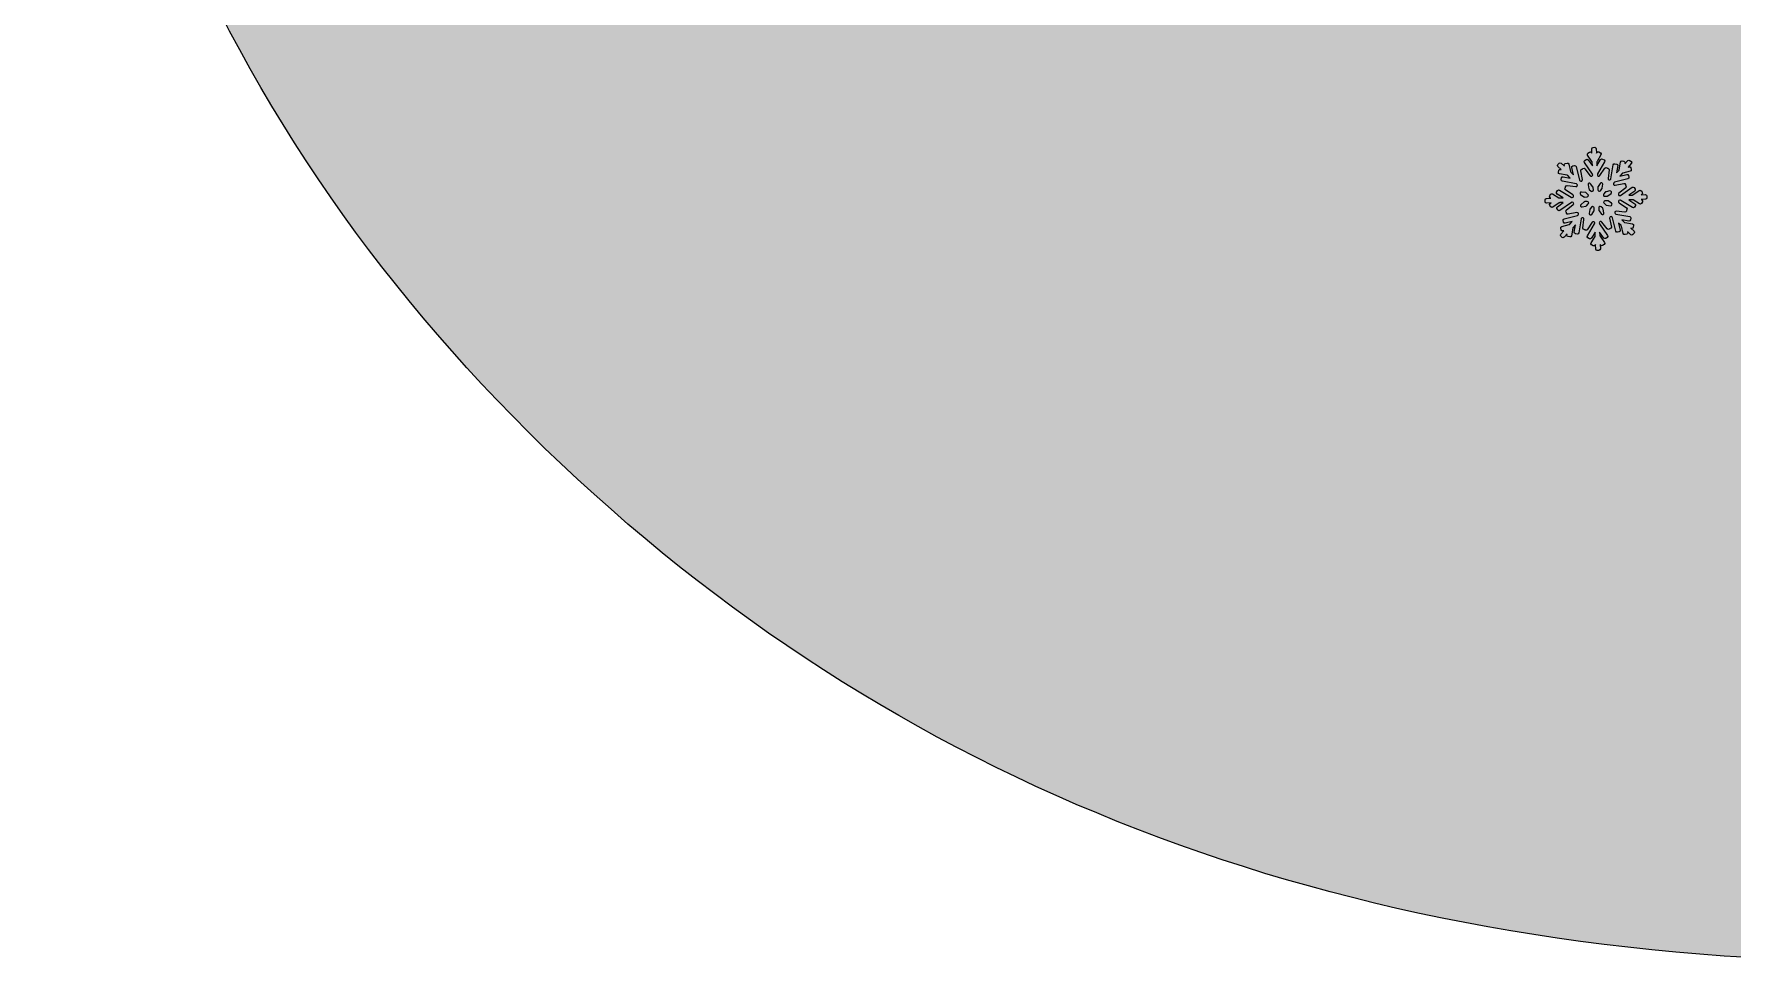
# Model space of a CAD drawing. Header units: millimetres. Extents: x 34 to 236, y -119 to -9.
# Drawn here: x 147.56 to 191.62, y -118.95 to -94.88 of the extents above; entities that cross this region are included whole.
import ezdxf

# ---------------------------------------------------------------- set-up
doc = ezdxf.new("R2010")
doc.units = ezdxf.units.MM
doc.header["$MEASUREMENT"] = 0
doc.layers.add('engraving', color=7, linetype='Continuous')
doc.layers.add('Layer 1', color=7, linetype='Continuous')

msp = doc.modelspace()

# ---------------------------------------------------------------- hatches: boundary and pattern name
at = {"layer": 'Layer 1'}
h = msp.add_hatch(color=2, dxfattribs=at)
h.dxf.hatch_style = 2
edge = h.paths.add_edge_path()
edge.add_spline(control_points=[(197.497, -92.512), (191.491, -92.512), (186.833, -90.51), (183.526, -86.507), (180.218, -82.504), (178.565, -77.807), (178.565, -72.416), (178.565, -67.026), (180.218, -62.368), (183.526, -58.444), (186.833, -54.52), (191.491, -52.557), (197.497, -52.557), (204.808, -52.557), (211.706, -56.41), (218.192, -64.114), (218.192, -64.114), (235.688, -44.397), (235.688, -44.397), (229.638, -38.435), (223.251, -34.115), (216.527, -31.439), (212.908, -29.998), (209.363, -28.949), (205.889, -28.284), (205.889, -28.284), (205.889, -26.056), (205.889, -26.056), (205.889, -23.296), (203.734, -21.019), (201.025, -20.813), (202.642, -19.614), (203.696, -17.697), (203.696, -15.529), (203.696, -11.896), (200.75, -8.95), (197.116, -8.95), (193.483, -8.95), (190.537, -11.896), (190.537, -15.529), (190.537, -17.697), (191.59, -19.614), (193.208, -20.813), (190.499, -21.019), (188.344, -23.296), (188.344, -26.056), (188.344, -26.056), (188.344, -27.991), (188.344, -27.991), (177.785, -29.407), (168.834, -33.484), (161.493, -40.226), (152.201, -48.762), (147.555, -59.623), (147.555, -72.811), (147.555, -86.334), (152.114, -97.405), (161.232, -106.023), (170.35, -114.642), (181.916, -118.95), (195.93, -118.95), (203.764, -118.95), (211.108, -117.231), (217.963, -113.794), (224.818, -110.356), (230.726, -105.894), (235.688, -100.411), (235.688, -100.411), (218.192, -82.809), (218.192, -82.809), (211.358, -89.278), (204.46, -92.512), (197.497, -92.512)], knot_values=[0, 0, 0, 0, 1, 1, 1, 2, 2, 2, 3, 3, 3, 4, 4, 4, 5, 5, 5, 6, 6, 6, 7, 7, 7, 8, 8, 8, 9, 9, 9, 10, 10, 10, 11, 11, 11, 12, 12, 12, 13, 13, 13, 14, 14, 14, 15, 15, 15, 16, 16, 16, 17, 17, 17, 18, 18, 18, 19, 19, 19, 20, 20, 20, 21, 21, 21, 22, 22, 22, 23, 23, 23, 24, 24, 24, 24], degree=3, periodic=1)
edge = h.paths.add_edge_path()
edge.add_spline(control_points=[(193.024, -15.529), (193.024, -13.273), (194.86, -11.437), (197.116, -11.437), (199.373, -11.437), (201.209, -13.273), (201.209, -15.529), (201.209, -17.786), (199.373, -19.622), (197.116, -19.622), (194.86, -19.622), (193.024, -17.786), (193.024, -15.529)], knot_values=[0, 0, 0, 0, 1, 1, 1, 2, 2, 2, 3, 3, 3, 4, 4, 4, 4], degree=3, periodic=1)

# ---------------------------------------------------------------- linework, layer by layer
at = {"layer": 'engraving', "lineweight": 0}
for points, knots in [([(189.412, -99.081), (189.411, -99.061), (189.395, -99.045), (189.375, -99.046), (189.375, -99.046), (189.259, -99.05), (189.259, -99.05), (189.259, -99.05), (189.28, -99.035), (189.28, -99.035), (189.297, -99.024), (189.301, -99.001), (189.289, -98.985), (189.289, -98.985), (189.262, -98.946), (189.262, -98.946), (189.251, -98.929), (189.228, -98.925), (189.212, -98.937), (189.212, -98.937), (189.048, -99.053), (189.048, -99.053), (189.042, -99.057), (189.035, -99.059), (189.028, -99.059), (189.028, -99.059), (188.94, -99.063), (188.94, -99.063), (188.94, -99.063), (189.096, -98.953), (189.096, -98.953), (189.112, -98.941), (189.116, -98.919), (189.105, -98.902), (189.105, -98.902), (189.078, -98.863), (189.078, -98.863), (189.066, -98.847), (189.043, -98.843), (189.027, -98.854), (189.027, -98.854), (188.729, -99.065), (188.729, -99.065), (188.723, -99.069), (188.716, -99.071), (188.709, -99.072), (188.709, -99.072), (188.708, -99.072), (188.708, -99.072), (188.672, -99.073), (188.656, -99.029), (188.684, -99.007), (188.684, -99.007), (188.863, -98.866), (188.863, -98.866), (188.878, -98.854), (188.881, -98.831), (188.869, -98.815), (188.869, -98.815), (188.863, -98.808), (188.863, -98.808), (188.86, -98.803), (188.857, -98.798), (188.856, -98.793), (188.856, -98.793), (188.854, -98.784), (188.854, -98.784), (188.851, -98.764), (188.831, -98.751), (188.812, -98.755), (188.812, -98.755), (188.586, -98.8), (188.586, -98.8), (188.552, -98.807), (188.528, -98.766), (188.552, -98.74), (188.552, -98.74), (188.556, -98.736), (188.556, -98.736), (188.561, -98.731), (188.567, -98.727), (188.574, -98.725), (188.574, -98.725), (188.92, -98.638), (188.92, -98.638), (188.939, -98.633), (188.951, -98.614), (188.946, -98.594), (188.946, -98.594), (188.935, -98.548), (188.935, -98.548), (188.93, -98.529), (188.91, -98.517), (188.891, -98.522), (188.891, -98.522), (188.71, -98.567), (188.71, -98.567), (188.71, -98.567), (188.772, -98.499), (188.772, -98.499), (188.777, -98.494), (188.783, -98.49), (188.79, -98.488), (188.79, -98.488), (188.98, -98.44), (188.98, -98.44), (188.999, -98.436), (189.011, -98.416), (189.006, -98.397), (189.006, -98.397), (188.995, -98.35), (188.995, -98.35), (188.99, -98.331), (188.97, -98.319), (188.951, -98.324), (188.951, -98.324), (188.926, -98.33), (188.926, -98.33), (188.926, -98.33), (189.007, -98.241), (189.007, -98.241), (189.021, -98.226), (189.02, -98.204), (189.005, -98.19), (189.005, -98.19), (188.971, -98.158), (188.971, -98.158), (188.956, -98.144), (188.933, -98.145), (188.919, -98.16), (188.919, -98.16), (188.842, -98.245), (188.842, -98.245), (188.842, -98.245), (188.846, -98.22), (188.846, -98.22), (188.849, -98.2), (188.836, -98.181), (188.817, -98.178), (188.817, -98.178), (188.771, -98.169), (188.771, -98.169), (188.751, -98.166), (188.732, -98.179), (188.729, -98.199), (188.729, -98.199), (188.694, -98.399), (188.694, -98.399), (188.693, -98.405), (188.689, -98.412), (188.685, -98.417), (188.685, -98.417), (188.625, -98.482), (188.625, -98.482), (188.625, -98.482), (188.658, -98.293), (188.658, -98.293), (188.662, -98.274), (188.648, -98.255), (188.629, -98.251), (188.629, -98.251), (188.583, -98.243), (188.583, -98.243), (188.563, -98.239), (188.544, -98.253), (188.541, -98.273), (188.541, -98.273), (188.477, -98.636), (188.477, -98.636), (188.476, -98.642), (188.473, -98.649), (188.468, -98.654), (188.468, -98.654), (188.468, -98.654), (188.468, -98.654), (188.445, -98.68), (188.401, -98.66), (188.406, -98.625), (188.406, -98.625), (188.433, -98.399), (188.433, -98.399), (188.436, -98.379), (188.421, -98.361), (188.402, -98.358), (188.402, -98.358), (188.393, -98.357), (188.393, -98.357), (188.387, -98.357), (188.382, -98.355), (188.377, -98.351), (188.377, -98.351), (188.37, -98.347), (188.37, -98.347), (188.353, -98.335), (188.33, -98.34), (188.319, -98.357), (188.319, -98.357), (188.193, -98.548), (188.193, -98.548), (188.173, -98.578), (188.127, -98.565), (188.126, -98.53), (188.126, -98.53), (188.126, -98.526), (188.126, -98.526), (188.126, -98.519), (188.127, -98.512), (188.131, -98.506), (188.131, -98.506), (188.315, -98.196), (188.315, -98.196), (188.325, -98.179), (188.319, -98.157), (188.302, -98.146), (188.302, -98.146), (188.262, -98.122), (188.262, -98.122), (188.245, -98.111), (188.223, -98.117), (188.212, -98.134), (188.212, -98.134), (188.117, -98.296), (188.117, -98.296), (188.117, -98.296), (188.113, -98.203), (188.113, -98.203), (188.113, -98.196), (188.114, -98.189), (188.118, -98.183), (188.118, -98.183), (188.219, -98.013), (188.219, -98.013), (188.229, -97.996), (188.223, -97.974), (188.206, -97.963), (188.206, -97.963), (188.166, -97.939), (188.166, -97.939), (188.149, -97.928), (188.127, -97.934), (188.116, -97.951), (188.116, -97.951), (188.104, -97.973), (188.104, -97.973), (188.104, -97.973), (188.099, -97.852), (188.099, -97.852), (188.098, -97.832), (188.081, -97.817), (188.061, -97.818), (188.061, -97.818), (188.014, -97.819), (188.014, -97.819), (187.994, -97.82), (187.979, -97.837), (187.979, -97.857), (187.979, -97.857), (187.984, -97.973), (187.984, -97.973), (187.984, -97.973), (187.97, -97.953), (187.97, -97.953), (187.959, -97.936), (187.936, -97.932), (187.919, -97.944), (187.919, -97.944), (187.881, -97.971), (187.881, -97.971), (187.865, -97.982), (187.861, -98.005), (187.872, -98.021), (187.872, -98.021), (187.987, -98.188), (187.987, -98.188), (187.991, -98.193), (187.993, -98.2), (187.994, -98.207), (187.994, -98.207), (187.997, -98.296), (187.997, -98.296), (187.997, -98.296), (187.889, -98.139), (187.889, -98.139), (187.878, -98.123), (187.855, -98.119), (187.838, -98.13), (187.838, -98.13), (187.8, -98.157), (187.8, -98.157), (187.784, -98.169), (187.78, -98.191), (187.791, -98.208), (187.791, -98.208), (188, -98.511), (188, -98.511), (188.004, -98.516), (188.006, -98.523), (188.007, -98.53), (188.007, -98.53), (188.007, -98.53), (188.007, -98.53), (188.008, -98.566), (187.963, -98.582), (187.942, -98.554), (187.942, -98.554), (187.804, -98.375), (187.804, -98.375), (187.792, -98.359), (187.769, -98.356), (187.753, -98.369), (187.753, -98.369), (187.746, -98.374), (187.746, -98.374), (187.742, -98.378), (187.736, -98.38), (187.731, -98.381), (187.731, -98.381), (187.722, -98.383), (187.722, -98.383), (187.703, -98.387), (187.69, -98.406), (187.694, -98.426), (187.694, -98.426), (187.739, -98.653), (187.739, -98.653), (187.745, -98.688), (187.704, -98.711), (187.678, -98.687), (187.678, -98.687), (187.676, -98.685), (187.676, -98.685), (187.671, -98.68), (187.667, -98.674), (187.665, -98.667), (187.665, -98.667), (187.579, -98.316), (187.579, -98.316), (187.574, -98.297), (187.554, -98.285), (187.535, -98.29), (187.535, -98.29), (187.489, -98.301), (187.489, -98.301), (187.47, -98.306), (187.458, -98.325), (187.463, -98.345), (187.463, -98.345), (187.508, -98.528), (187.508, -98.528), (187.508, -98.528), (187.441, -98.465), (187.441, -98.465), (187.436, -98.461), (187.432, -98.454), (187.431, -98.448), (187.431, -98.448), (187.383, -98.255), (187.383, -98.255), (187.378, -98.235), (187.358, -98.224), (187.339, -98.229), (187.339, -98.229), (187.294, -98.24), (187.294, -98.24), (187.274, -98.245), (187.263, -98.264), (187.267, -98.284), (187.267, -98.284), (187.273, -98.309), (187.273, -98.309), (187.273, -98.309), (187.186, -98.227), (187.186, -98.227), (187.172, -98.213), (187.148, -98.214), (187.135, -98.229), (187.135, -98.229), (187.103, -98.264), (187.103, -98.264), (187.09, -98.279), (187.091, -98.301), (187.105, -98.315), (187.105, -98.315), (187.19, -98.395), (187.19, -98.395), (187.19, -98.395), (187.165, -98.39), (187.165, -98.39), (187.146, -98.387), (187.127, -98.4), (187.123, -98.42), (187.123, -98.42), (187.115, -98.466), (187.115, -98.466), (187.112, -98.486), (187.125, -98.505), (187.144, -98.508), (187.144, -98.508), (187.342, -98.544), (187.342, -98.544), (187.348, -98.545), (187.355, -98.548), (187.36, -98.553), (187.36, -98.553), (187.425, -98.614), (187.425, -98.614), (187.425, -98.614), (187.239, -98.58), (187.239, -98.58), (187.219, -98.577), (187.2, -98.59), (187.196, -98.61), (187.196, -98.61), (187.188, -98.657), (187.188, -98.657), (187.185, -98.676), (187.198, -98.695), (187.218, -98.699), (187.218, -98.699), (187.576, -98.763), (187.576, -98.763), (187.583, -98.765), (187.59, -98.768), (187.595, -98.773), (187.595, -98.773), (187.596, -98.774), (187.596, -98.774), (187.622, -98.798), (187.602, -98.841), (187.567, -98.837), (187.567, -98.837), (187.343, -98.808), (187.343, -98.808), (187.324, -98.806), (187.305, -98.82), (187.303, -98.84), (187.303, -98.84), (187.302, -98.849), (187.302, -98.849), (187.301, -98.855), (187.299, -98.86), (187.296, -98.865), (187.296, -98.865), (187.291, -98.873), (187.291, -98.873), (187.28, -98.889), (187.284, -98.911), (187.301, -98.923), (187.301, -98.923), (187.493, -99.053), (187.493, -99.053), (187.522, -99.073), (187.509, -99.118), (187.474, -99.119), (187.474, -99.119), (187.47, -99.12), (187.47, -99.12), (187.463, -99.12), (187.456, -99.118), (187.45, -99.114), (187.45, -99.114), (187.143, -98.928), (187.143, -98.928), (187.126, -98.917), (187.104, -98.923), (187.093, -98.94), (187.093, -98.94), (187.069, -98.981), (187.069, -98.981), (187.059, -98.998), (187.065, -99.02), (187.082, -99.03), (187.082, -99.03), (187.242, -99.128), (187.242, -99.128), (187.242, -99.128), (187.151, -99.132), (187.151, -99.132), (187.144, -99.132), (187.137, -99.13), (187.131, -99.127), (187.131, -99.127), (186.963, -99.025), (186.963, -99.025), (186.946, -99.014), (186.923, -99.02), (186.913, -99.037), (186.913, -99.037), (186.889, -99.078), (186.889, -99.078), (186.879, -99.095), (186.884, -99.117), (186.901, -99.127), (186.901, -99.127), (186.923, -99.141), (186.923, -99.141), (186.923, -99.141), (186.804, -99.145), (186.804, -99.145), (186.784, -99.146), (186.768, -99.163), (186.769, -99.183), (186.769, -99.183), (186.771, -99.231), (186.771, -99.231), (186.772, -99.251), (186.789, -99.266), (186.809, -99.265), (186.809, -99.265), (186.924, -99.261), (186.924, -99.261), (186.924, -99.261), (186.903, -99.276), (186.903, -99.276), (186.887, -99.288), (186.883, -99.31), (186.894, -99.326), (186.894, -99.326), (186.921, -99.365), (186.921, -99.365), (186.932, -99.382), (186.955, -99.386), (186.972, -99.374), (186.972, -99.374), (187.136, -99.259), (187.136, -99.259), (187.141, -99.255), (187.148, -99.252), (187.155, -99.252), (187.155, -99.252), (187.243, -99.249), (187.243, -99.249), (187.243, -99.249), (187.088, -99.359), (187.088, -99.359), (187.071, -99.37), (187.067, -99.392), (187.079, -99.409), (187.079, -99.409), (187.106, -99.448), (187.106, -99.448), (187.117, -99.464), (187.14, -99.468), (187.156, -99.457), (187.156, -99.457), (187.455, -99.246), (187.455, -99.246), (187.46, -99.242), (187.467, -99.24), (187.474, -99.24), (187.474, -99.24), (187.476, -99.24), (187.476, -99.24), (187.511, -99.238), (187.527, -99.283), (187.5, -99.304), (187.5, -99.304), (187.321, -99.445), (187.321, -99.445), (187.305, -99.457), (187.302, -99.48), (187.315, -99.496), (187.315, -99.496), (187.32, -99.503), (187.32, -99.503), (187.324, -99.508), (187.326, -99.513), (187.327, -99.518), (187.327, -99.518), (187.329, -99.528), (187.329, -99.528), (187.333, -99.547), (187.352, -99.56), (187.372, -99.556), (187.372, -99.556), (187.597, -99.511), (187.597, -99.511), (187.632, -99.504), (187.655, -99.545), (187.631, -99.571), (187.631, -99.571), (187.628, -99.575), (187.628, -99.575), (187.623, -99.581), (187.617, -99.584), (187.61, -99.586), (187.61, -99.586), (187.263, -99.673), (187.263, -99.673), (187.244, -99.678), (187.232, -99.697), (187.237, -99.717), (187.237, -99.717), (187.248, -99.763), (187.248, -99.763), (187.253, -99.782), (187.273, -99.794), (187.292, -99.789), (187.292, -99.789), (187.474, -99.744), (187.474, -99.744), (187.474, -99.744), (187.411, -99.812), (187.411, -99.812), (187.406, -99.818), (187.4, -99.821), (187.393, -99.823), (187.393, -99.823), (187.204, -99.871), (187.204, -99.871), (187.184, -99.876), (187.172, -99.895), (187.177, -99.915), (187.177, -99.915), (187.189, -99.961), (187.189, -99.961), (187.193, -99.98), (187.213, -99.992), (187.233, -99.987), (187.233, -99.987), (187.257, -99.981), (187.257, -99.981), (187.257, -99.981), (187.176, -100.07), (187.176, -100.07), (187.163, -100.085), (187.164, -100.107), (187.178, -100.121), (187.178, -100.121), (187.212, -100.153), (187.212, -100.153), (187.227, -100.167), (187.25, -100.166), (187.264, -100.151), (187.264, -100.151), (187.342, -100.066), (187.342, -100.066), (187.342, -100.066), (187.337, -100.091), (187.337, -100.091), (187.334, -100.111), (187.347, -100.13), (187.367, -100.133), (187.367, -100.133), (187.413, -100.142), (187.413, -100.142), (187.432, -100.145), (187.451, -100.132), (187.455, -100.112), (187.455, -100.112), (187.49, -99.912), (187.49, -99.912), (187.491, -99.906), (187.494, -99.899), (187.499, -99.894), (187.499, -99.894), (187.558, -99.829), (187.558, -99.829), (187.558, -99.829), (187.525, -100.018), (187.525, -100.018), (187.522, -100.037), (187.535, -100.056), (187.555, -100.06), (187.555, -100.06), (187.6, -100.068), (187.6, -100.068), (187.62, -100.072), (187.639, -100.058), (187.643, -100.039), (187.643, -100.039), (187.706, -99.675), (187.706, -99.675), (187.707, -99.669), (187.71, -99.662), (187.715, -99.657), (187.715, -99.657), (187.715, -99.657), (187.715, -99.657), (187.739, -99.631), (187.782, -99.651), (187.778, -99.686), (187.778, -99.686), (187.75, -99.912), (187.75, -99.912), (187.748, -99.932), (187.762, -99.95), (187.782, -99.953), (187.782, -99.953), (187.79, -99.954), (187.79, -99.954), (187.796, -99.955), (187.801, -99.957), (187.806, -99.96), (187.806, -99.96), (187.813, -99.965), (187.813, -99.965), (187.83, -99.976), (187.853, -99.971), (187.864, -99.955), (187.864, -99.955), (187.991, -99.763), (187.991, -99.763), (188.01, -99.733), (188.056, -99.746), (188.057, -99.781), (188.057, -99.781), (188.058, -99.785), (188.058, -99.785), (188.058, -99.792), (188.056, -99.799), (188.052, -99.805), (188.052, -99.805), (187.869, -100.115), (187.869, -100.115), (187.859, -100.132), (187.864, -100.154), (187.881, -100.165), (187.881, -100.165), (187.921, -100.189), (187.921, -100.189), (187.938, -100.2), (187.961, -100.194), (187.971, -100.177), (187.971, -100.177), (188.067, -100.015), (188.067, -100.015), (188.067, -100.015), (188.071, -100.108), (188.071, -100.108), (188.071, -100.115), (188.069, -100.122), (188.066, -100.128), (188.066, -100.128), (187.965, -100.298), (187.965, -100.298), (187.955, -100.315), (187.96, -100.337), (187.977, -100.348), (187.977, -100.348), (188.017, -100.372), (188.017, -100.372), (188.034, -100.383), (188.057, -100.377), (188.067, -100.36), (188.067, -100.36), (188.08, -100.338), (188.08, -100.338), (188.08, -100.338), (188.085, -100.459), (188.085, -100.459), (188.086, -100.479), (188.102, -100.494), (188.122, -100.494), (188.122, -100.494), (188.169, -100.492), (188.169, -100.492), (188.189, -100.491), (188.205, -100.474), (188.204, -100.454), (188.204, -100.454), (188.199, -100.338), (188.199, -100.338), (188.199, -100.338), (188.213, -100.358), (188.213, -100.358), (188.225, -100.375), (188.248, -100.379), (188.264, -100.367), (188.264, -100.367), (188.302, -100.34), (188.302, -100.34), (188.319, -100.329), (188.323, -100.306), (188.311, -100.29), (188.311, -100.29), (188.196, -100.123), (188.196, -100.123), (188.192, -100.118), (188.19, -100.111), (188.19, -100.104), (188.19, -100.104), (188.186, -100.015), (188.186, -100.015), (188.186, -100.015), (188.294, -100.172), (188.294, -100.172), (188.306, -100.188), (188.329, -100.192), (188.345, -100.181), (188.345, -100.181), (188.383, -100.154), (188.383, -100.154), (188.4, -100.142), (188.404, -100.12), (188.392, -100.103), (188.392, -100.103), (188.183, -99.8), (188.183, -99.8), (188.179, -99.795), (188.177, -99.788), (188.177, -99.781), (188.177, -99.781), (188.177, -99.781), (188.177, -99.781), (188.175, -99.745), (188.22, -99.729), (188.242, -99.757), (188.242, -99.757), (188.379, -99.936), (188.379, -99.936), (188.392, -99.952), (188.415, -99.955), (188.431, -99.942), (188.431, -99.942), (188.437, -99.937), (188.437, -99.937), (188.442, -99.933), (188.447, -99.931), (188.453, -99.93), (188.453, -99.93), (188.461, -99.928), (188.461, -99.928), (188.481, -99.924), (188.494, -99.905), (188.49, -99.885), (188.49, -99.885), (188.445, -99.658), (188.445, -99.658), (188.438, -99.623), (188.48, -99.6), (188.505, -99.624), (188.505, -99.624), (188.507, -99.626), (188.507, -99.626), (188.513, -99.631), (188.516, -99.637), (188.518, -99.644), (188.518, -99.644), (188.605, -99.995), (188.605, -99.995), (188.61, -100.015), (188.629, -100.026), (188.649, -100.022), (188.649, -100.022), (188.694, -100.01), (188.694, -100.01), (188.713, -100.005), (188.725, -99.986), (188.72, -99.966), (188.72, -99.966), (188.675, -99.783), (188.675, -99.783), (188.675, -99.783), (188.742, -99.846), (188.742, -99.846), (188.747, -99.851), (188.751, -99.857), (188.753, -99.863), (188.753, -99.863), (188.8, -100.056), (188.8, -100.056), (188.805, -100.076), (188.825, -100.088), (188.844, -100.083), (188.844, -100.083), (188.89, -100.071), (188.89, -100.071), (188.909, -100.066), (188.921, -100.047), (188.916, -100.027), (188.916, -100.027), (188.91, -100.002), (188.91, -100.002), (188.91, -100.002), (188.997, -100.084), (188.997, -100.084), (189.012, -100.098), (189.035, -100.097), (189.049, -100.082), (189.049, -100.082), (189.08, -100.047), (189.08, -100.047), (189.094, -100.033), (189.093, -100.01), (189.078, -99.996), (189.078, -99.996), (188.993, -99.916), (188.993, -99.916), (188.993, -99.916), (189.018, -99.921), (189.018, -99.921), (189.038, -99.925), (189.057, -99.911), (189.06, -99.891), (189.06, -99.891), (189.068, -99.845), (189.068, -99.845), (189.072, -99.825), (189.059, -99.806), (189.039, -99.803), (189.039, -99.803), (188.842, -99.767), (188.842, -99.767), (188.835, -99.766), (188.829, -99.763), (188.824, -99.758), (188.824, -99.758), (188.758, -99.697), (188.758, -99.697), (188.758, -99.697), (188.945, -99.731), (188.945, -99.731), (188.965, -99.734), (188.984, -99.721), (188.987, -99.701), (188.987, -99.701), (188.995, -99.654), (188.995, -99.654), (188.999, -99.635), (188.985, -99.616), (188.966, -99.613), (188.966, -99.613), (188.607, -99.548), (188.607, -99.548), (188.6, -99.546), (188.594, -99.543), (188.589, -99.538), (188.589, -99.538), (188.587, -99.537), (188.587, -99.537), (188.561, -99.513), (188.581, -99.47), (188.616, -99.474), (188.616, -99.474), (188.84, -99.503), (188.84, -99.503), (188.86, -99.505), (188.878, -99.491), (188.881, -99.471), (188.881, -99.471), (188.882, -99.462), (188.882, -99.462), (188.882, -99.456), (188.884, -99.451), (188.887, -99.446), (188.887, -99.446), (188.893, -99.439), (188.893, -99.439), (188.903, -99.422), (188.899, -99.4), (188.883, -99.389), (188.883, -99.389), (188.69, -99.258), (188.69, -99.258), (188.661, -99.238), (188.674, -99.193), (188.709, -99.192), (188.709, -99.192), (188.714, -99.192), (188.714, -99.192), (188.721, -99.191), (188.728, -99.193), (188.734, -99.197), (188.734, -99.197), (189.04, -99.383), (189.04, -99.383), (189.057, -99.394), (189.08, -99.388), (189.09, -99.371), (189.09, -99.371), (189.114, -99.33), (189.114, -99.33), (189.124, -99.313), (189.119, -99.291), (189.102, -99.281), (189.102, -99.281), (188.941, -99.183), (188.941, -99.183), (188.941, -99.183), (189.033, -99.179), (189.033, -99.179), (189.04, -99.179), (189.047, -99.181), (189.053, -99.184), (189.053, -99.184), (189.221, -99.287), (189.221, -99.287), (189.238, -99.297), (189.26, -99.291), (189.271, -99.274), (189.271, -99.274), (189.295, -99.234), (189.295, -99.234), (189.305, -99.216), (189.299, -99.194), (189.282, -99.184), (189.282, -99.184), (189.26, -99.17), (189.26, -99.17), (189.26, -99.17), (189.379, -99.166), (189.379, -99.166), (189.399, -99.165), (189.415, -99.148), (189.414, -99.128), (189.414, -99.128), (189.412, -99.081), (189.412, -99.081)], [0, 0, 0, 0, 1, 1, 1, 2, 2, 2, 3, 3, 3, 4, 4, 4, 5, 5, 5, 6, 6, 6, 7, 7, 7, 8, 8, 8, 9, 9, 9, 10, 10, 10, 11, 11, 11, 12, 12, 12, 13, 13, 13, 14, 14, 14, 15, 15, 15, 16, 16, 16, 17, 17, 17, 18, 18, 18, 19, 19, 19, 20, 20, 20, 21, 21, 21, 22, 22, 22, 23, 23, 23, 24, 24, 24, 25, 25, 25, 26, 26, 26, 27, 27, 27, 28, 28, 28, 29, 29, 29, 30, 30, 30, 31, 31, 31, 32, 32, 32, 33, 33, 33, 34, 34, 34, 35, 35, 35, 36, 36, 36, 37, 37, 37, 38, 38, 38, 39, 39, 39, 40, 40, 40, 41, 41, 41, 42, 42, 42, 43, 43, 43, 44, 44, 44, 45, 45, 45, 46, 46, 46, 47, 47, 47, 48, 48, 48, 49, 49, 49, 50, 50, 50, 51, 51, 51, 52, 52, 52, 53, 53, 53, 54, 54, 54, 55, 55, 55, 56, 56, 56, 57, 57, 57, 58, 58, 58, 59, 59, 59, 60, 60, 60, 61, 61, 61, 62, 62, 62, 63, 63, 63, 64, 64, 64, 65, 65, 65, 66, 66, 66, 67, 67, 67, 68, 68, 68, 69, 69, 69, 70, 70, 70, 71, 71, 71, 72, 72, 72, 73, 73, 73, 74, 74, 74, 75, 75, 75, 76, 76, 76, 77, 77, 77, 78, 78, 78, 79, 79, 79, 80, 80, 80, 81, 81, 81, 82, 82, 82, 83, 83, 83, 84, 84, 84, 85, 85, 85, 86, 86, 86, 87, 87, 87, 88, 88, 88, 89, 89, 89, 90, 90, 90, 91, 91, 91, 92, 92, 92, 93, 93, 93, 94, 94, 94, 95, 95, 95, 96, 96, 96, 97, 97, 97, 98, 98, 98, 99, 99, 99, 100, 100, 100, 101, 101, 101, 102, 102, 102, 103, 103, 103, 104, 104, 104, 105, 105, 105, 106, 106, 106, 107, 107, 107, 108, 108, 108, 109, 109, 109, 110, 110, 110, 111, 111, 111, 112, 112, 112, 113, 113, 113, 114, 114, 114, 115, 115, 115, 116, 116, 116, 117, 117, 117, 118, 118, 118, 119, 119, 119, 120, 120, 120, 121, 121, 121, 122, 122, 122, 123, 123, 123, 124, 124, 124, 125, 125, 125, 126, 126, 126, 127, 127, 127, 128, 128, 128, 129, 129, 129, 130, 130, 130, 131, 131, 131, 132, 132, 132, 133, 133, 133, 134, 134, 134, 135, 135, 135, 136, 136, 136, 137, 137, 137, 138, 138, 138, 139, 139, 139, 140, 140, 140, 141, 141, 141, 142, 142, 142, 143, 143, 143, 144, 144, 144, 145, 145, 145, 146, 146, 146, 147, 147, 147, 148, 148, 148, 149, 149, 149, 150, 150, 150, 151, 151, 151, 152, 152, 152, 153, 153, 153, 154, 154, 154, 155, 155, 155, 156, 156, 156, 157, 157, 157, 158, 158, 158, 159, 159, 159, 160, 160, 160, 161, 161, 161, 162, 162, 162, 163, 163, 163, 164, 164, 164, 165, 165, 165, 166, 166, 166, 167, 167, 167, 168, 168, 168, 169, 169, 169, 170, 170, 170, 171, 171, 171, 172, 172, 172, 173, 173, 173, 174, 174, 174, 175, 175, 175, 176, 176, 176, 177, 177, 177, 178, 178, 178, 179, 179, 179, 180, 180, 180, 181, 181, 181, 182, 182, 182, 183, 183, 183, 184, 184, 184, 185, 185, 185, 186, 186, 186, 187, 187, 187, 188, 188, 188, 189, 189, 189, 190, 190, 190, 191, 191, 191, 192, 192, 192, 193, 193, 193, 194, 194, 194, 195, 195, 195, 196, 196, 196, 197, 197, 197, 198, 198, 198, 199, 199, 199, 200, 200, 200, 201, 201, 201, 202, 202, 202, 203, 203, 203, 204, 204, 204, 205, 205, 205, 206, 206, 206, 207, 207, 207, 208, 208, 208, 209, 209, 209, 210, 210, 210, 211, 211, 211, 212, 212, 212, 213, 213, 213, 214, 214, 214, 215, 215, 215, 216, 216, 216, 217, 217, 217, 218, 218, 218, 219, 219, 219, 220, 220, 220, 221, 221, 221, 222, 222, 222, 223, 223, 223, 224, 224, 224, 225, 225, 225, 226, 226, 226, 227, 227, 227, 228, 228, 228, 229, 229, 229, 230, 230, 230, 231, 231, 231, 232, 232, 232, 233, 233, 233, 234, 234, 234, 235, 235, 235, 236, 236, 236, 237, 237, 237, 238, 238, 238, 239, 239, 239, 240, 240, 240, 241, 241, 241, 242, 242, 242, 243, 243, 243, 244, 244, 244, 245, 245, 245, 246, 246, 246, 247, 247, 247, 248, 248, 248, 249, 249, 249, 250, 250, 250, 251, 251, 251, 252, 252, 252, 253, 253, 253, 254, 254, 254, 255, 255, 255, 256, 256, 256, 257, 257, 257, 258, 258, 258, 259, 259, 259, 260, 260, 260, 261, 261, 261, 262, 262, 262, 263, 263, 263, 264, 264, 264, 265, 265, 265, 266, 266, 266, 267, 267, 267, 268, 268, 268, 269, 269, 269, 270, 270, 270, 271, 271, 271, 272, 272, 272, 273, 273, 273, 274, 274, 274, 275, 275, 275, 276, 276, 276, 277, 277, 277, 278, 278, 278, 279, 279, 279, 280, 280, 280, 281, 281, 281, 282, 282, 282, 283, 283, 283, 284, 284, 284, 285, 285, 285, 286, 286, 286, 287, 287, 287, 288, 288, 288, 289, 289, 289, 290, 290, 290, 291, 291, 291, 292, 292, 292, 293, 293, 293, 294, 294, 294, 295, 295, 295, 296, 296, 296, 297, 297, 297, 298, 298, 298, 299, 299, 299, 300, 300, 300, 301, 301, 301, 302, 302, 302, 303, 303, 303, 304, 304, 304, 305, 305, 305, 306, 306, 306, 307, 307, 307, 308, 308, 308, 309, 309, 309, 310, 310, 310, 311, 311, 311, 312, 312, 312, 313, 313, 313, 314, 314, 314, 315, 315, 315, 316, 316, 316, 317, 317, 317, 318, 318, 318, 319, 319, 319, 320, 320, 320, 321, 321, 321, 322, 322, 322, 323, 323, 323, 324, 324, 324, 325, 325, 325, 326, 326, 326, 327, 327, 327, 328, 328, 328, 329, 329, 329, 330, 330, 330, 331, 331, 331, 332, 332, 332, 333, 333, 333, 334, 334, 334, 335, 335, 335, 336, 336, 336, 336]), ([(187.777, -99.101), (187.777, -99.101), (187.692, -99.043), (187.692, -99.043), (187.66, -99.021), (187.679, -98.972), (187.717, -98.977), (187.717, -98.977), (187.817, -98.99), (187.817, -98.99), (187.824, -98.99), (187.831, -98.994), (187.837, -98.999), (187.837, -98.999), (187.882, -99.042), (187.882, -99.042), (187.906, -99.064), (187.891, -99.103), (187.859, -99.105), (187.859, -99.105), (187.799, -99.107), (187.799, -99.107), (187.791, -99.107), (187.783, -99.105), (187.777, -99.101)], [0, 0, 0, 0, 1, 1, 1, 2, 2, 2, 3, 3, 3, 4, 4, 4, 5, 5, 5, 6, 6, 6, 7, 7, 7, 8, 8, 8, 8]), ([(187.952, -98.763), (187.952, -98.763), (188.013, -98.842), (188.013, -98.842), (188.017, -98.848), (188.02, -98.855), (188.02, -98.863), (188.02, -98.863), (188.023, -98.924), (188.023, -98.924), (188.024, -98.956), (187.985, -98.974), (187.962, -98.952), (187.962, -98.952), (187.918, -98.911), (187.918, -98.911), (187.912, -98.906), (187.908, -98.899), (187.907, -98.892), (187.907, -98.892), (187.887, -98.792), (187.887, -98.792), (187.88, -98.754), (187.928, -98.733), (187.952, -98.763)], [0, 0, 0, 0, 1, 1, 1, 2, 2, 2, 3, 3, 3, 4, 4, 4, 5, 5, 5, 6, 6, 6, 7, 7, 7, 8, 8, 8, 8]), ([(188.142, -98.92), (188.142, -98.92), (188.139, -98.858), (188.139, -98.858), (188.139, -98.851), (188.141, -98.843), (188.145, -98.837), (188.145, -98.837), (188.201, -98.753), (188.201, -98.753), (188.222, -98.721), (188.272, -98.739), (188.267, -98.778), (188.267, -98.778), (188.255, -98.878), (188.255, -98.878), (188.254, -98.886), (188.251, -98.893), (188.245, -98.898), (188.245, -98.898), (188.205, -98.943), (188.205, -98.943), (188.183, -98.967), (188.143, -98.952), (188.142, -98.92)], [0, 0, 0, 0, 1, 1, 1, 2, 2, 2, 3, 3, 3, 4, 4, 4, 5, 5, 5, 6, 6, 6, 7, 7, 7, 8, 8, 8, 8]), ([(188.291, -99.026), (188.291, -99.026), (188.333, -98.98), (188.333, -98.98), (188.338, -98.974), (188.345, -98.97), (188.353, -98.969), (188.353, -98.969), (188.452, -98.949), (188.452, -98.949), (188.49, -98.942), (188.512, -98.99), (188.482, -99.013), (188.482, -99.013), (188.401, -99.077), (188.401, -99.077), (188.395, -99.081), (188.388, -99.084), (188.38, -99.084), (188.38, -99.084), (188.319, -99.087), (188.319, -99.087), (188.287, -99.088), (188.269, -99.05), (188.291, -99.026)], [0, 0, 0, 0, 1, 1, 1, 2, 2, 2, 3, 3, 3, 4, 4, 4, 5, 5, 5, 6, 6, 6, 7, 7, 7, 8, 8, 8, 8]), ([(187.892, -99.285), (187.892, -99.285), (187.851, -99.331), (187.851, -99.331), (187.845, -99.337), (187.838, -99.341), (187.831, -99.342), (187.831, -99.342), (187.731, -99.362), (187.731, -99.362), (187.694, -99.37), (187.672, -99.322), (187.702, -99.298), (187.702, -99.298), (187.782, -99.235), (187.782, -99.235), (187.788, -99.23), (187.795, -99.227), (187.803, -99.227), (187.803, -99.227), (187.864, -99.224), (187.864, -99.224), (187.896, -99.223), (187.914, -99.261), (187.892, -99.285)], [0, 0, 0, 0, 1, 1, 1, 2, 2, 2, 3, 3, 3, 4, 4, 4, 5, 5, 5, 6, 6, 6, 7, 7, 7, 8, 8, 8, 8]), ([(188.042, -99.391), (188.042, -99.391), (188.044, -99.453), (188.044, -99.453), (188.044, -99.46), (188.042, -99.468), (188.038, -99.474), (188.038, -99.474), (187.983, -99.558), (187.983, -99.558), (187.962, -99.59), (187.912, -99.572), (187.916, -99.534), (187.916, -99.534), (187.929, -99.433), (187.929, -99.433), (187.93, -99.425), (187.933, -99.418), (187.938, -99.413), (187.938, -99.413), (187.978, -99.368), (187.978, -99.368), (188, -99.344), (188.04, -99.359), (188.042, -99.391)], [0, 0, 0, 0, 1, 1, 1, 2, 2, 2, 3, 3, 3, 4, 4, 4, 5, 5, 5, 6, 6, 6, 7, 7, 7, 8, 8, 8, 8]), ([(188.232, -99.548), (188.232, -99.548), (188.171, -99.469), (188.171, -99.469), (188.166, -99.463), (188.164, -99.456), (188.163, -99.448), (188.163, -99.448), (188.161, -99.387), (188.161, -99.387), (188.159, -99.355), (188.198, -99.337), (188.222, -99.359), (188.222, -99.359), (188.266, -99.4), (188.266, -99.4), (188.271, -99.405), (188.275, -99.412), (188.276, -99.419), (188.276, -99.419), (188.296, -99.519), (188.296, -99.519), (188.303, -99.557), (188.255, -99.579), (188.232, -99.548)], [0, 0, 0, 0, 1, 1, 1, 2, 2, 2, 3, 3, 3, 4, 4, 4, 5, 5, 5, 6, 6, 6, 7, 7, 7, 8, 8, 8, 8]), ([(188.407, -99.21), (188.407, -99.21), (188.492, -99.268), (188.492, -99.268), (188.523, -99.29), (188.505, -99.339), (188.467, -99.334), (188.467, -99.334), (188.367, -99.322), (188.367, -99.322), (188.359, -99.321), (188.352, -99.317), (188.347, -99.312), (188.347, -99.312), (188.301, -99.269), (188.301, -99.269), (188.277, -99.247), (188.292, -99.208), (188.324, -99.207), (188.324, -99.207), (188.385, -99.204), (188.385, -99.204), (188.393, -99.204), (188.4, -99.206), (188.407, -99.21)], [0, 0, 0, 0, 1, 1, 1, 2, 2, 2, 3, 3, 3, 4, 4, 4, 5, 5, 5, 6, 6, 6, 7, 7, 7, 8, 8, 8, 8])]:
    msp.add_open_spline(points, degree=3, knots=knots, dxfattribs=at)
at = {"layer": 'Layer 1', "lineweight": 0}
msp.add_open_spline([(197.497, -92.512), (191.491, -92.512), (186.833, -90.51), (183.526, -86.507), (180.218, -82.504), (178.565, -77.807), (178.565, -72.416), (178.565, -67.026), (180.218, -62.368), (183.526, -58.444), (186.833, -54.52), (191.491, -52.557), (197.497, -52.557), (204.808, -52.557), (211.706, -56.41), (218.192, -64.114), (218.192, -64.114), (235.688, -44.397), (235.688, -44.397), (229.638, -38.435), (223.251, -34.115), (216.527, -31.439), (212.908, -29.998), (209.363, -28.949), (205.889, -28.284), (205.889, -28.284), (205.889, -26.056), (205.889, -26.056), (205.889, -23.296), (203.734, -21.019), (201.025, -20.813), (202.642, -19.614), (203.696, -17.697), (203.696, -15.529), (203.696, -11.896), (200.75, -8.95), (197.116, -8.95), (193.483, -8.95), (190.537, -11.896), (190.537, -15.529), (190.537, -17.697), (191.59, -19.614), (193.208, -20.813), (190.499, -21.019), (188.344, -23.296), (188.344, -26.056), (188.344, -26.056), (188.344, -27.991), (188.344, -27.991), (177.785, -29.407), (168.834, -33.484), (161.493, -40.226), (152.201, -48.762), (147.555, -59.623), (147.555, -72.811), (147.555, -86.334), (152.114, -97.405), (161.232, -106.023), (170.35, -114.642), (181.916, -118.95), (195.93, -118.95), (203.764, -118.95), (211.108, -117.231), (217.963, -113.794), (224.818, -110.356), (230.726, -105.894), (235.688, -100.411), (235.688, -100.411), (218.192, -82.809), (218.192, -82.809), (211.358, -89.278), (204.46, -92.512), (197.497, -92.512)], degree=3, knots=[0, 0, 0, 0, 1, 1, 1, 2, 2, 2, 3, 3, 3, 4, 4, 4, 5, 5, 5, 6, 6, 6, 7, 7, 7, 8, 8, 8, 9, 9, 9, 10, 10, 10, 11, 11, 11, 12, 12, 12, 13, 13, 13, 14, 14, 14, 15, 15, 15, 16, 16, 16, 17, 17, 17, 18, 18, 18, 19, 19, 19, 20, 20, 20, 21, 21, 21, 22, 22, 22, 23, 23, 23, 24, 24, 24, 24], dxfattribs=at)

doc.saveas('drawing.dxf')
